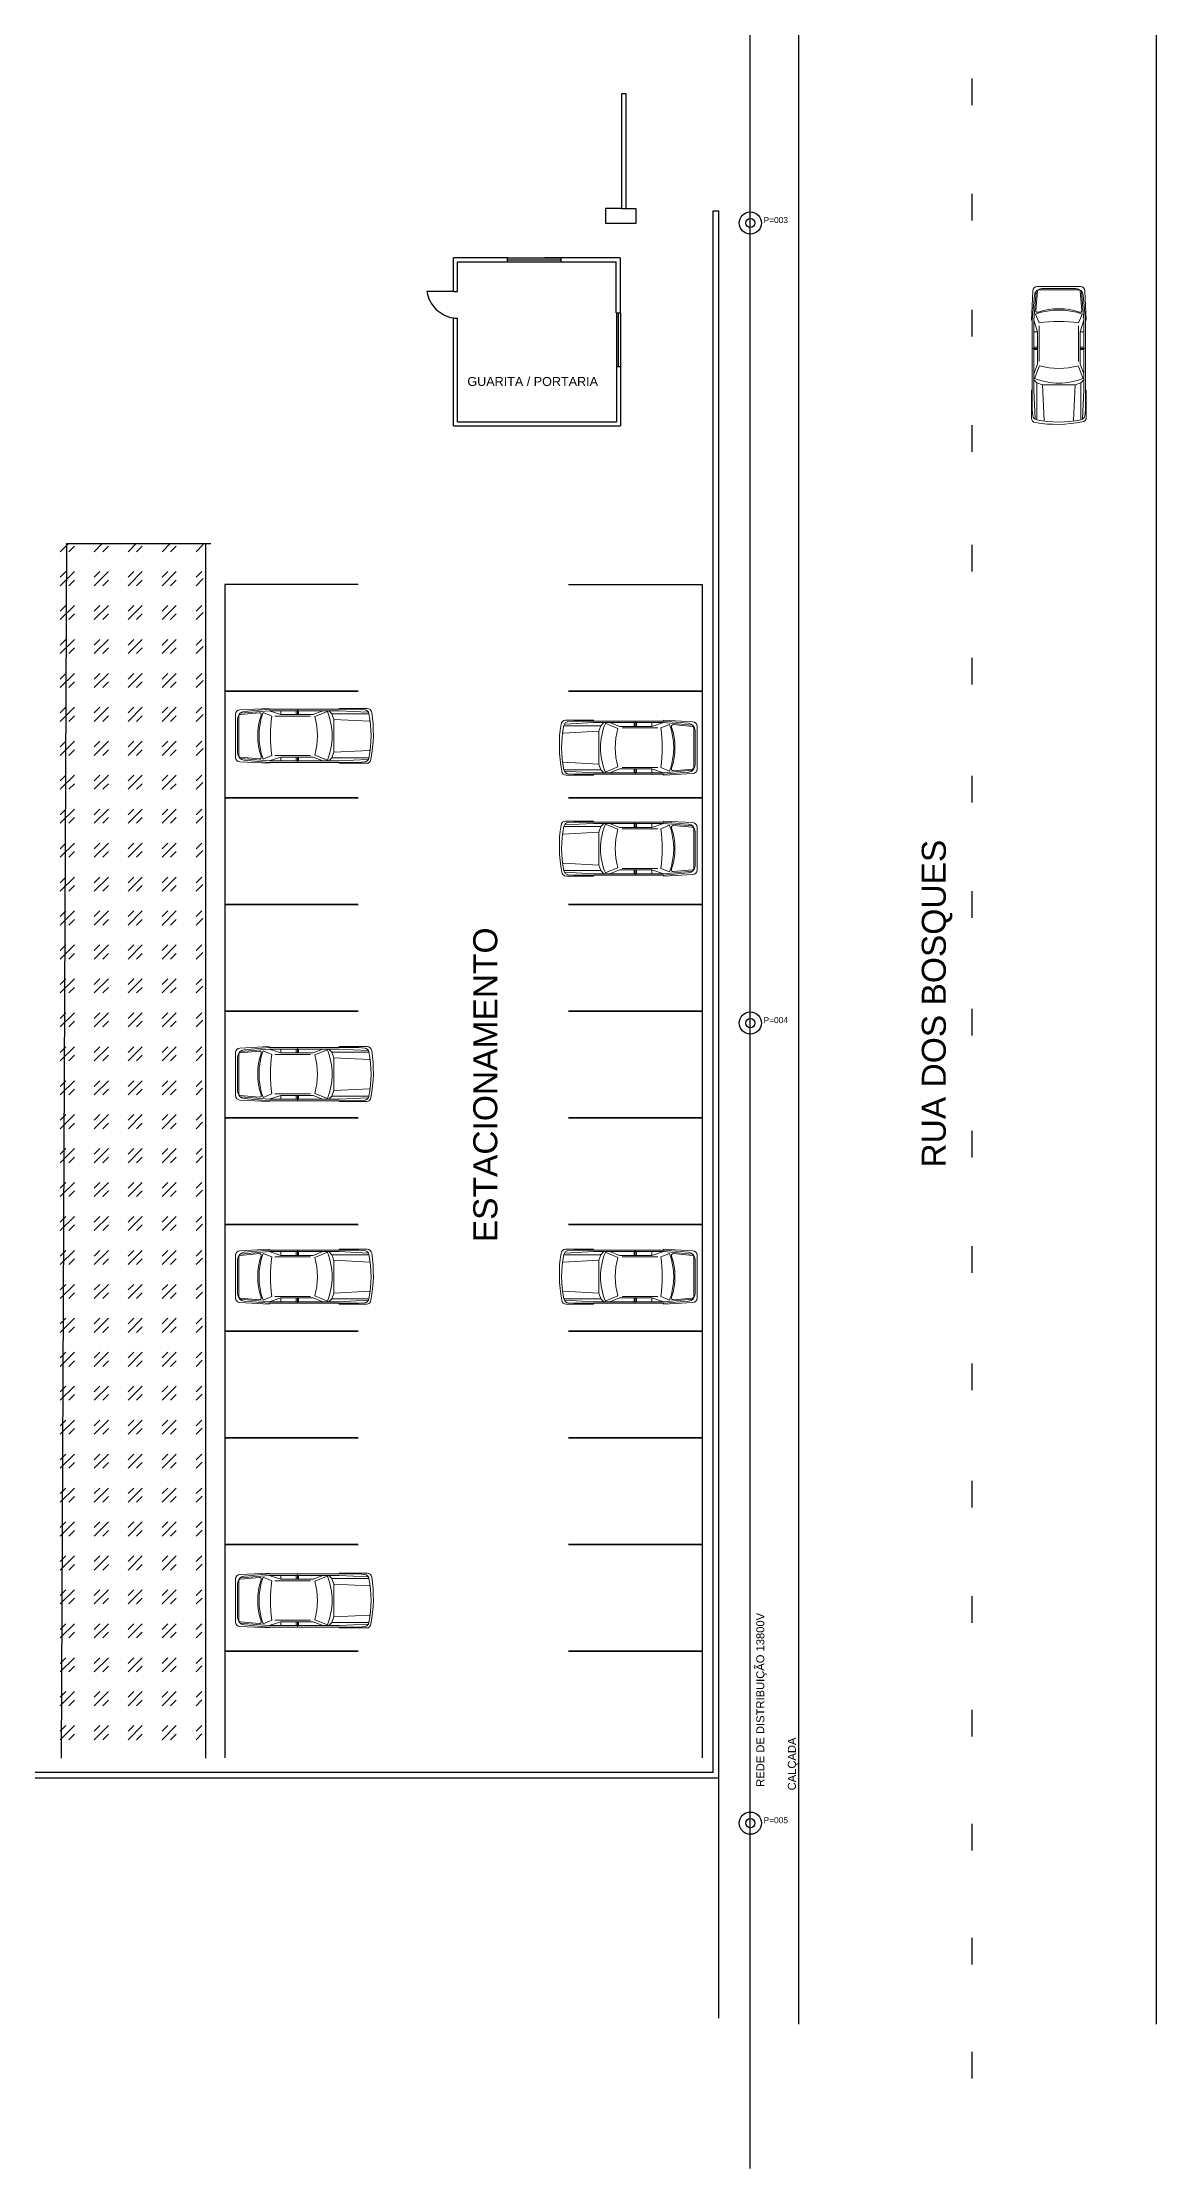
# Model space of a CAD drawing. Header units: metres. Extents: x 257 to 767, y -173 to 1.
# Drawn here: x 375.4 to 417.2, y -135.2 to -55.5 of the extents above; entities that cross this region are included whole.
import ezdxf

# ---------------------------------------------------------------- set-up
doc = ezdxf.new("R2010")
doc.units = ezdxf.units.M
doc.header["$LTSCALE"] = 10
doc.linetypes.add('ACAD_ISO02W100', pattern=[15, 12, -3])
doc.layers.get('0').update_dxf_attribs({"color": 254})
for name, color, linetype in [('ELETEXTO LUMINÁRIAS', 254, 'Continuous'), ('Jardim', 80, 'Continuous'), ('Muro', 254, 'Continuous'), ('Parede', 254, 'Continuous')]:
    doc.layers.add(name, color=color, linetype=linetype)
doc.layers.add('Janelas', color=254, linetype='Continuous', plot=False)
doc.layers.add('Portas', color=254, linetype='ACAD_ISO02W100', plot=False)
doc.layers.add('Veiculos', color=254, linetype='Continuous', lineweight=0)
doc.styles.add('ARIAL', font='')
doc.styles.get('ARIAL').set_extended_font_data('Arial')

# ---------------------------------------------------------------- blocks, each defined once
blk = doc.blocks.new('*B3')
at = {"layer": 'Veiculos', "color": 0, "linetype": 'ByBlock'}
for p, q in [((1400, 744), (170, 744)), ((1156, 850), (183, 799)), ((1156, 930), (206, 930)), ((491, 900), (292, 883)), ((3521, 900), (491, 900)), ((1156, 900), (1156, 930)), ((1156, 850), (3521, 850)), ((1400, 744), (1332, 556)), ((1506, 850), (1400, 744)), ((1556, 825), (1983, 653)), ((1706, 850), (2031, 719)), ((2531, 719), (2531, 844)), ((2571, 719), (2571, 894)), ((2611, 844), (2611, 719)), ((3131, 719), (3521, 850)), ((3131, 719), (3131, 844)), ((3431, 669), (3732, 791)), ((3521, 900), (3521, 930)), ((3521, 930), (4520, 878)), ((3521, 900), (4368, 826)), ((3521, 850), (4497, 765)), ((3857, 780), (4504, 723)), ((4662, -728), (4662, 728)), ((1332, 556), (133, 493)), ((1332, -556), (1332, 556)), ((2031, 719), (3131, 719)), ((3331, 669), (2131, 669)), ((4550, -673), (4550, 673)), ((4596, -577), (4596, 577)), ((1332, -556), (133, -493)), ((1400, -744), (1332, -556)), ((1556, -825), (1983, -653)), ((1706, -850), (2031, -719)), ((2031, -719), (3131, -719)), ((3331, -669), (2131, -669)), ((2531, -719), (2531, -844)), ((2571, -719), (2571, -894)), ((2611, -844), (2611, -719)), ((3131, -719), (3131, -844)), ((3131, -719), (3521, -850)), ((3431, -669), (3732, -791)), ((1400, -744), (170, -744)), ((1156, -850), (183, -799)), ((1156, -930), (231, -930)), ((491, -900), (292, -883)), ((491, -900), (3521, -900)), ((1156, -850), (3521, -850)), ((1156, -900), (1156, -930)), ((1506, -850), (1400, -744)), ((3521, -850), (4497, -765)), ((3521, -900), (4368, -826)), ((3521, -930), (4520, -878)), ((3521, -900), (3521, -930)), ((3857, -780), (4504, -723))]:
    blk.add_line(p, q, dxfattribs=at)
for centre, radius, start, end in [((4575, 71), 4576, 170.92043, 190.88555), ((206, 780), 150, 90, 174.99998), ((3698, 0), 3620, 168.10428, 191.89572), ((305, 733), 150, 95.00002, 175.00002), ((3569, 0), 2175, 157.71407, 202.28593), ((1513, 0), 2356, 340.38768, 19.61232), ((3851, 720), 60, 85.00006, 210.00002), ((4346, 577), 250, 360, 85.00001), ((4500, 673), 50, 0.00004, 84.99998), ((4512, 728), 150, 0.00001, 87), ((4331, 0), 2438, 164.46904, 195.53096), ((-975, 0), 4456, 351.36707, 8.63293), ((1769, 0), 2144, 341.22972, 18.77028), ((3851, -720), 60, 149.99998, 274.99994), ((4346, -577), 250, 274.99999, 359.99998), ((4500, -673), 50, 275.00002, 359.99996), ((231, -780), 150, 185.00002, 270), ((305, -733), 150, 184.99998, 264.99998), ((4512, -728), 150, 273, 0.00003)]:
    blk.add_arc(centre, radius, start, end, dxfattribs=at)
blk = doc.blocks.new('LANDSCAP0133')
at = {"color": 0, "linetype": 'ByBlock'}
blk.add_blockref('*B3', (0, 0), dxfattribs=at)

msp = doc.modelspace()

# ---------------------------------------------------------------- hatches: boundary and pattern name
at = {"layer": 'Parede'}
h = msp.add_hatch(dxfattribs=at)
h.set_pattern_fill('GOST_GLASS', color=254, scale=0.15)
h.set_pattern_definition([(45, (-331.5698, -190.3752), (1.2727922, -1e-16), [0.75, -1.05]), (45, (-331.2516, -190.3752), (1.2727922, -1e-16), [0.3, -1.5]), (45, (-331.5698, -190.057), (1.2727922, -1e-16), [0.3, -1.5])])
h.paths.add_polyline_path([(381.411, -119.796), (375.567, -119.796), (375.619, -74.247), (381.464, -74.247)])

# ---------------------------------------------------------------- linework, layer by layer
at = {"color": 254}
for p, q in [((403.785, -129.757), (403.785, 0.446)), ((417.198, -129.757), (417.198, 0.446)), ((401.971, -135.174), (401.971, -2.173)), ((397.158, -61.68), (397.158, -57.365)), ((397.158, -57.365), (397.308, -57.365)), ((397.308, -57.365), (397.308, -61.68)), ((410.274, -56.806), (410.274, -57.806)), ((410.274, -61.127), (410.274, -62.127)), ((397.158, -61.68), (396.543, -61.68)), ((396.543, -61.68), (396.543, -62.232)), ((397.158, -61.68), (397.308, -61.68)), ((397.308, -61.68), (397.683, -61.68)), ((397.683, -61.68), (397.683, -62.232)), ((396.543, -62.232), (397.693, -62.232)), ((397.098, -63.535), (397.098, -65.597)), ((410.274, -65.485), (410.274, -66.485)), ((396.953, -67.599), (396.953, -69.685)), ((410.274, -69.806), (410.274, -70.806)), ((410.274, -74.287), (410.274, -75.287)), ((387.273, -75.781), (382.273, -75.781)), ((382.273, -75.781), (382.273, -79.781)), ((395.161, -75.781), (400.161, -75.781)), ((400.161, -75.781), (400.161, -79.781)), ((410.274, -78.527), (410.274, -79.527)), ((382.273, -79.781), (387.273, -79.781)), ((387.273, -79.781), (382.273, -79.781)), ((382.273, -79.781), (382.273, -83.781)), ((400.161, -79.781), (395.161, -79.781)), ((395.161, -79.781), (400.161, -79.781)), ((400.161, -79.781), (400.161, -83.781)), ((410.274, -82.955), (410.274, -83.955)), ((382.273, -83.781), (387.273, -83.781)), ((387.273, -83.781), (382.273, -83.781)), ((382.273, -83.781), (382.273, -87.781)), ((400.161, -83.781), (395.161, -83.781)), ((395.161, -83.781), (400.161, -83.781)), ((400.161, -83.781), (400.161, -87.781)), ((410.274, -87.276), (410.274, -88.276)), ((382.273, -87.781), (387.273, -87.781)), ((387.273, -87.781), (382.273, -87.781)), ((382.273, -87.781), (382.273, -91.781)), ((400.161, -87.781), (395.161, -87.781)), ((395.161, -87.781), (400.161, -87.781)), ((400.161, -87.781), (400.161, -91.781)), ((382.273, -91.781), (387.273, -91.781)), ((387.273, -91.781), (382.273, -91.781)), ((382.273, -91.781), (382.273, -95.781)), ((400.161, -91.781), (395.161, -91.781)), ((395.161, -91.781), (400.161, -91.781)), ((400.161, -91.781), (400.161, -95.781)), ((410.274, -91.692), (410.274, -92.692)), ((382.273, -95.781), (387.273, -95.781)), ((387.273, -95.781), (382.273, -95.781)), ((382.273, -95.781), (382.273, -99.781)), ((400.161, -95.781), (395.161, -95.781)), ((395.161, -95.781), (400.161, -95.781)), ((400.161, -95.781), (400.161, -99.781)), ((382.273, -99.781), (387.273, -99.781)), ((387.273, -99.781), (382.273, -99.781)), ((382.273, -99.781), (382.273, -103.781)), ((400.161, -99.781), (395.161, -99.781)), ((395.161, -99.781), (400.161, -99.781)), ((400.161, -99.781), (400.161, -103.781)), ((382.273, -103.781), (387.273, -103.781)), ((387.273, -103.781), (382.273, -103.781)), ((382.273, -103.781), (382.273, -107.781)), ((400.161, -103.781), (395.161, -103.781)), ((395.161, -103.781), (400.161, -103.781)), ((400.161, -103.781), (400.161, -107.781)), ((382.273, -107.781), (387.273, -107.781)), ((387.273, -107.781), (382.273, -107.781)), ((382.273, -107.781), (382.273, -111.781)), ((400.161, -107.781), (395.161, -107.781)), ((395.161, -107.781), (400.161, -107.781)), ((400.161, -107.781), (400.161, -111.781)), ((382.273, -111.781), (387.273, -111.781)), ((387.273, -111.781), (382.273, -111.781)), ((382.273, -111.781), (382.273, -115.781)), ((400.161, -111.781), (395.161, -111.781)), ((395.161, -111.781), (400.161, -111.781)), ((400.161, -111.781), (400.161, -115.781)), ((382.273, -115.781), (387.273, -115.781)), ((387.273, -115.781), (382.273, -115.781)), ((382.273, -115.781), (382.273, -119.781)), ((400.161, -115.781), (395.161, -115.781)), ((395.161, -115.781), (400.161, -115.781)), ((400.161, -115.781), (400.161, -119.781))]:
    msp.add_line(p, q, dxfattribs=at)
for p, q in [((410.274, -96.267), (410.274, -97.267)), ((410.274, -100.588), (410.274, -101.588)), ((410.274, -104.989), (410.274, -105.989)), ((410.274, -109.389), (410.274, -110.389)), ((410.274, -113.71), (410.274, -114.71)), ((410.274, -117.982), (410.274, -118.982)), ((400.785, -120.525), (400.785, -129.533)), ((410.274, -122.254), (410.274, -123.254)), ((410.274, -126.526), (410.274, -127.526)), ((410.274, -130.798), (410.274, -131.798))]:
    msp.add_line(p, q)
for centre, radius in [((401.971, -62.225), 0.416), ((401.971, -62.225), 0.173), ((401.971, -92.225), 0.416), ((401.971, -92.225), 0.173), ((401.971, -122.225), 0.173)]:
    msp.add_circle(centre, radius, dxfattribs=at)
msp.add_circle((401.971, -122.225), 0.416)
at = {"layer": 'Janelas', "color": 254}
for p, q in [((392.873, -63.609), (394.876, -63.609)), ((392.874, -63.685), (392.874, -63.535)), ((392.874, -63.535), (394.876, -63.535)), ((392.874, -63.685), (394.876, -63.685)), ((394.876, -63.685), (394.876, -63.535)), ((396.948, -65.597), (397.098, -65.597)), ((396.953, -65.597), (396.953, -67.599)), ((397.024, -65.595), (397.024, -67.599)), ((397.103, -65.597), (397.103, -67.599)), ((396.953, -67.599), (397.103, -67.599))]:
    msp.add_line(p, q, dxfattribs=at)
at = {"layer": 'Jardim', "color": 254}
for p, q in [((376.331, -74.247), (376.136, -119.788)), ((376.331, -74.247), (381.746, -74.247)), ((381.551, -74.247), (381.551, -119.788))]:
    msp.add_line(p, q, dxfattribs=at)
at = {"layer": 'Muro', "color": 254}
for p, q in [((400.585, -120.325), (400.585, -61.765)), ((400.785, -61.765), (400.785, -120.525)), ((400.585, -120.325), (256.779, -120.325)), ((256.579, -120.525), (400.785, -120.525))]:
    msp.add_line(p, q, dxfattribs=at)
at = {"layer": 'Parede', "color": 254}
for p, q in [((392.874, -63.535), (390.845, -63.535)), ((390.845, -64.797), (390.845, -63.535)), ((390.995, -64.797), (390.995, -63.685)), ((390.995, -63.685), (392.874, -63.685)), ((397.098, -63.535), (394.274, -63.535)), ((394.876, -63.685), (396.755, -63.685)), ((394.876, -63.685), (396.948, -63.685)), ((396.948, -65.597), (396.948, -63.685)), ((390.845, -64.797), (390.995, -64.797)), ((390.845, -64.797), (390.994, -64.797)), ((390.845, -69.835), (390.845, -65.783)), ((390.845, -65.797), (390.995, -65.797)), ((390.995, -69.685), (390.995, -65.797)), ((396.953, -67.599), (397.103, -67.599)), ((397.103, -67.599), (397.103, -69.835)), ((390.845, -69.835), (397.103, -69.835)), ((390.995, -69.685), (396.953, -69.685))]:
    msp.add_line(p, q, dxfattribs=at)
at = {"layer": 'Portas', "color": 254}
msp.add_line((400.585, -61.765), (400.785, -61.765), dxfattribs=at)
at = {"layer": 'Portas', "color": 254, "linetype": 'ByBlock'}
msp.add_line((390.845, -64.797), (389.845, -64.797), dxfattribs=at)
at = {"layer": 'Portas', "color": 254}
msp.add_arc((391.029, -64.597), 1.201, 189.59798, 261.19142, dxfattribs=at)

# ---------------------------------------------------------------- block references
at = {"layer": 'Veiculos', "color": 254, "xscale": 0.001107757677435568, "yscale": 0.001107757677435568, "zscale": 0.001107757677435568, "rotation": 90}
msp.add_blockref('LANDSCAP0133', (413.538, -69.773), dxfattribs=at)
at = {"layer": 'Veiculos', "color": 254, "yscale": 0.001107757677435568, "zscale": 0.001107757677435568}
for p, xscale in [((387.84, -81.454), -0.001107757677435568), ((394.813, -81.899), 0.001107757677435568), ((394.813, -85.682), 0.001107757677435568), ((387.84, -94.139), -0.001107757677435568), ((387.84, -101.735), -0.001107757677435568), ((394.813, -101.735), 0.001107757677435568), ((387.84, -113.877), -0.001107757677435568)]:
    msp.add_blockref('LANDSCAP0133', p, dxfattribs=dict(at, xscale=xscale))

# ---------------------------------------------------------------- texts
at = {"layer": 'ELETEXTO LUMINÁRIAS', "color": 254, "ltscale": 0.05, "style": 'ARIAL'}
for s, height, rotation, p in [('P=003', 0.225, 359.99999, (402.467, -62.227)), ('GUARITA / PORTARIA', 0.3375, 359.99999, (391.365, -68.335)), ('RUA DOS BOSQUES', 0.9, 89.99999, (409.301, -97.643)), ('ESTACIONAMENTO', 0.9, 89.99999, (392.486, -100.443)), ('P=004', 0.225, 359.99999, (402.467, -92.227))]:
    msp.add_text(s, height=height, rotation=rotation, dxfattribs=at).set_placement(p)
at = {"layer": 'ELETEXTO LUMINÁRIAS', "color": 7, "ltscale": 0.05, "style": 'ARIAL'}
for s, height, rotation, p in [('REDE DE DISTRIBUIÇÃO 13800V ', 0.3, 89.99999, (402.496, -120.863)), ('CALÇADA', 0.3, 89.99999, (403.68, -120.996)), ('P=005', 0.225, 359.99999, (402.467, -122.227))]:
    msp.add_text(s, height=height, rotation=rotation, dxfattribs=at).set_placement(p)

doc.saveas('drawing.dxf')
